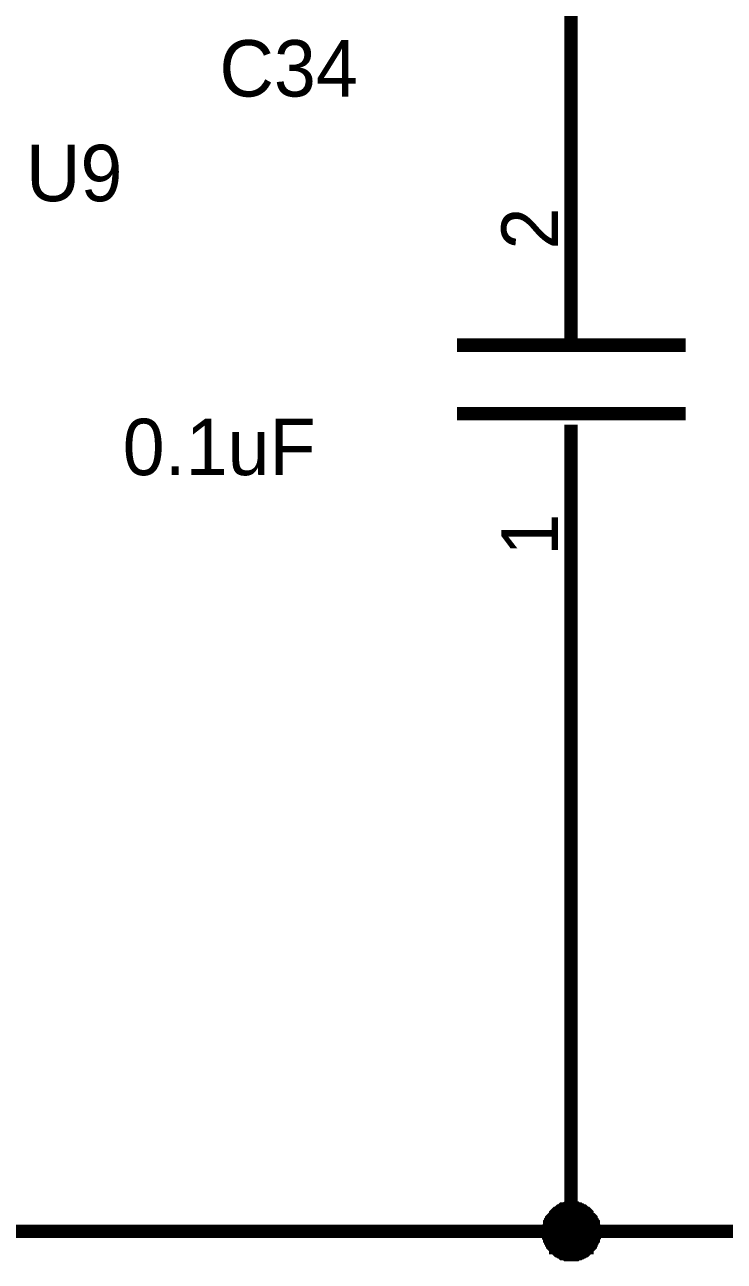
# Model space of a CAD drawing. Header units: millimetres. Extents: x 0 to 800, y 0 to 567.
# Drawn here: x 613.35 to 628.91, y 187.33 to 214.83 of the extents above; entities that cross this region are included whole.
import ezdxf

# ---------------------------------------------------------------- set-up
doc = ezdxf.new("R2010")
doc.units = ezdxf.units.MM
doc.layers.add('Sheet', color=255, linetype='Continuous')

msp = doc.modelspace()

# ---------------------------------------------------------------- linework, layer by layer
at = {"layer": 'Sheet'}
for points, const_width in [([(625.498, 209.496), (625.498, 227.482)], 0.3), ([(610.513, 197.669), (610.513, 187.993), (625.498, 187.993), (644.515, 187.993), (644.515, 214.289)], 0.3), ([(625.498, 207.704), (625.498, 209.496)], 0.3), ([(625.498, 207.704), (625.498, 208.465)], 0.3), ([(628.052, 207.704), (622.967, 207.704)], 0.3), ([(628.052, 206.181), (622.967, 206.181)], 0.3), ([(625.498, 205.934), (625.498, 204.411)], 0.3), ([(625.498, 205.934), (625.498, 205.688)], 0.3), ([(625.498, 204.411), (625.498, 187.993)], 0.3), ([(625.005, 187.993), (625.005, 188.015), (625.005, 188.038), (625.005, 188.06), (625.005, 188.082), (625.028, 188.127), (625.028, 188.15), (625.028, 188.172), (625.05, 188.194), (625.05, 188.217), (625.073, 188.239), (625.073, 188.262), (625.095, 188.284), (625.095, 188.284), (625.117, 188.306), (625.14, 188.329), (625.162, 188.351), (625.162, 188.374), (625.185, 188.396), (625.207, 188.396), (625.229, 188.418), (625.252, 188.441), (625.274, 188.441), (625.297, 188.463), (625.297, 188.463), (625.319, 188.486), (625.364, 188.486), (625.386, 188.486), (625.409, 188.508), (625.431, 188.508), (625.453, 188.508), (625.476, 188.508), (625.498, 188.508)], 0.3), ([(625.005, 187.993), (625.005, 188.015), (625.005, 188.038), (625.005, 188.06), (625.005, 188.082), (625.028, 188.127), (625.028, 188.15), (625.028, 188.172), (625.05, 188.194), (625.05, 188.217), (625.073, 188.239), (625.073, 188.262), (625.095, 188.284), (625.095, 188.284), (625.117, 188.306), (625.14, 188.329), (625.162, 188.351), (625.162, 188.374), (625.185, 188.396), (625.207, 188.396), (625.229, 188.418), (625.252, 188.441), (625.274, 188.441), (625.297, 188.463), (625.297, 188.463), (625.319, 188.486), (625.364, 188.486), (625.386, 188.486), (625.409, 188.508), (625.431, 188.508), (625.453, 188.508), (625.476, 188.508), (625.498, 188.508)], 0.3), ([(625.005, 187.993), (625.005, 188.015), (625.005, 188.038), (625.005, 188.06), (625.005, 188.082), (625.028, 188.127), (625.028, 188.15), (625.028, 188.172), (625.05, 188.194), (625.05, 188.217), (625.073, 188.239), (625.073, 188.262), (625.095, 188.284), (625.095, 188.284), (625.117, 188.306), (625.14, 188.329), (625.162, 188.351), (625.162, 188.374), (625.185, 188.396), (625.207, 188.396), (625.229, 188.418), (625.252, 188.441), (625.274, 188.441), (625.297, 188.463), (625.297, 188.463), (625.319, 188.486), (625.364, 188.486), (625.386, 188.486), (625.409, 188.508), (625.431, 188.508), (625.453, 188.508), (625.476, 188.508), (625.498, 188.508)], 0.3), ([(625.005, 187.993), (625.005, 188.015), (625.005, 188.038), (625.005, 188.06), (625.005, 188.082), (625.028, 188.127), (625.028, 188.15), (625.028, 188.172), (625.05, 188.194), (625.05, 188.217), (625.073, 188.239), (625.073, 188.262), (625.095, 188.284), (625.095, 188.284), (625.117, 188.306), (625.14, 188.329), (625.162, 188.351), (625.162, 188.374), (625.185, 188.396), (625.207, 188.396), (625.229, 188.418), (625.252, 188.441), (625.274, 188.441), (625.297, 188.463), (625.297, 188.463), (625.319, 188.486), (625.364, 188.486), (625.386, 188.486), (625.409, 188.508), (625.431, 188.508), (625.453, 188.508), (625.476, 188.508), (625.498, 188.508)], 0.3), ([(625.005, 187.993), (625.005, 188.015), (625.005, 188.038), (625.005, 188.06), (625.005, 188.082), (625.028, 188.127), (625.028, 188.15), (625.028, 188.172), (625.05, 188.194), (625.05, 188.217), (625.073, 188.239), (625.073, 188.262), (625.095, 188.284), (625.095, 188.284), (625.117, 188.306), (625.14, 188.329), (625.162, 188.351), (625.162, 188.374), (625.185, 188.396), (625.207, 188.396), (625.229, 188.418), (625.252, 188.441), (625.274, 188.441), (625.297, 188.463), (625.297, 188.463), (625.319, 188.486), (625.364, 188.486), (625.386, 188.486), (625.409, 188.508), (625.431, 188.508), (625.453, 188.508), (625.476, 188.508), (625.498, 188.508)], 0.0991), ([(625.005, 187.993), (625.005, 188.015), (625.005, 188.038), (625.005, 188.06), (625.005, 188.082), (625.028, 188.127), (625.028, 188.15), (625.028, 188.172), (625.05, 188.194), (625.05, 188.217), (625.073, 188.239), (625.073, 188.262), (625.095, 188.284), (625.095, 188.284), (625.117, 188.306), (625.14, 188.329), (625.162, 188.351), (625.162, 188.374), (625.185, 188.396), (625.207, 188.396), (625.229, 188.418), (625.252, 188.441), (625.274, 188.441), (625.297, 188.463), (625.297, 188.463), (625.319, 188.486), (625.364, 188.486), (625.386, 188.486), (625.409, 188.508), (625.431, 188.508), (625.453, 188.508), (625.476, 188.508), (625.498, 188.508)], 0.0991), ([(625.005, 187.993), (625.005, 188.015), (625.005, 188.038), (625.005, 188.06), (625.005, 188.082), (625.028, 188.127), (625.028, 188.15), (625.028, 188.172), (625.05, 188.194), (625.05, 188.217), (625.073, 188.239), (625.073, 188.262), (625.095, 188.284), (625.095, 188.284), (625.117, 188.306), (625.14, 188.329), (625.162, 188.351), (625.162, 188.374), (625.185, 188.396), (625.207, 188.396), (625.229, 188.418), (625.252, 188.441), (625.274, 188.441), (625.297, 188.463), (625.297, 188.463), (625.319, 188.486), (625.364, 188.486), (625.386, 188.486), (625.409, 188.508), (625.431, 188.508), (625.453, 188.508), (625.476, 188.508), (625.498, 188.508)], 0.0991), ([(625.005, 187.993), (625.005, 188.015), (625.005, 188.038), (625.005, 188.06), (625.005, 188.082), (625.028, 188.127), (625.028, 188.15), (625.028, 188.172), (625.05, 188.194), (625.05, 188.217), (625.073, 188.239), (625.073, 188.262), (625.095, 188.284), (625.095, 188.284), (625.117, 188.306), (625.14, 188.329), (625.162, 188.351), (625.162, 188.374), (625.185, 188.396), (625.207, 188.396), (625.229, 188.418), (625.252, 188.441), (625.274, 188.441), (625.297, 188.463), (625.297, 188.463), (625.319, 188.486), (625.364, 188.486), (625.386, 188.486), (625.409, 188.508), (625.431, 188.508), (625.453, 188.508), (625.476, 188.508), (625.498, 188.508)], 0.0991), ([(625.498, 188.508), (625.498, 188.508)], 0.3), ([(625.498, 188.508), (625.521, 188.508), (625.543, 188.508), (625.588, 188.508), (625.61, 188.508), (625.633, 188.486), (625.655, 188.486), (625.677, 188.486), (625.7, 188.463), (625.722, 188.463), (625.745, 188.441), (625.767, 188.441), (625.789, 188.418), (625.812, 188.396), (625.834, 188.396), (625.856, 188.374), (625.856, 188.351), (625.879, 188.329), (625.901, 188.306), (625.924, 188.284), (625.924, 188.284), (625.946, 188.262), (625.946, 188.239), (625.968, 188.217), (625.968, 188.194), (625.991, 188.172), (625.991, 188.15), (625.991, 188.127), (626.013, 188.082), (626.013, 188.06), (626.013, 188.038), (626.013, 188.015), (626.013, 187.993)], 0.3), ([(625.498, 188.508), (625.498, 188.508)], 0.3), ([(625.498, 188.508), (625.521, 188.508), (625.543, 188.508), (625.588, 188.508), (625.61, 188.508), (625.633, 188.486), (625.655, 188.486), (625.677, 188.486), (625.7, 188.463), (625.722, 188.463), (625.745, 188.441), (625.767, 188.441), (625.789, 188.418), (625.812, 188.396), (625.834, 188.396), (625.856, 188.374), (625.856, 188.351), (625.879, 188.329), (625.901, 188.306), (625.924, 188.284), (625.924, 188.284), (625.946, 188.262), (625.946, 188.239), (625.968, 188.217), (625.968, 188.194), (625.991, 188.172), (625.991, 188.15), (625.991, 188.127), (626.013, 188.082), (626.013, 188.06), (626.013, 188.038), (626.013, 188.015), (626.013, 187.993)], 0.3), ([(625.498, 188.508), (625.498, 188.508)], 0.3), ([(625.498, 188.508), (625.521, 188.508), (625.543, 188.508), (625.588, 188.508), (625.61, 188.508), (625.633, 188.486), (625.655, 188.486), (625.677, 188.486), (625.7, 188.463), (625.722, 188.463), (625.745, 188.441), (625.767, 188.441), (625.789, 188.418), (625.812, 188.396), (625.834, 188.396), (625.856, 188.374), (625.856, 188.351), (625.879, 188.329), (625.901, 188.306), (625.924, 188.284), (625.924, 188.284), (625.946, 188.262), (625.946, 188.239), (625.968, 188.217), (625.968, 188.194), (625.991, 188.172), (625.991, 188.15), (625.991, 188.127), (626.013, 188.082), (626.013, 188.06), (626.013, 188.038), (626.013, 188.015), (626.013, 187.993)], 0.3), ([(625.498, 188.508), (625.498, 188.508)], 0.3), ([(625.498, 188.508), (625.521, 188.508), (625.543, 188.508), (625.588, 188.508), (625.61, 188.508), (625.633, 188.486), (625.655, 188.486), (625.677, 188.486), (625.7, 188.463), (625.722, 188.463), (625.745, 188.441), (625.767, 188.441), (625.789, 188.418), (625.812, 188.396), (625.834, 188.396), (625.856, 188.374), (625.856, 188.351), (625.879, 188.329), (625.901, 188.306), (625.924, 188.284), (625.924, 188.284), (625.946, 188.262), (625.946, 188.239), (625.968, 188.217), (625.968, 188.194), (625.991, 188.172), (625.991, 188.15), (625.991, 188.127), (626.013, 188.082), (626.013, 188.06), (626.013, 188.038), (626.013, 188.015), (626.013, 187.993)], 0.3), ([(625.498, 188.508), (625.498, 188.508)], 0.0991), ([(625.498, 188.508), (625.521, 188.508), (625.543, 188.508), (625.588, 188.508), (625.61, 188.508), (625.633, 188.486), (625.655, 188.486), (625.677, 188.486), (625.7, 188.463), (625.722, 188.463), (625.745, 188.441), (625.767, 188.441), (625.789, 188.418), (625.812, 188.396), (625.834, 188.396), (625.856, 188.374), (625.856, 188.351), (625.879, 188.329), (625.901, 188.306), (625.924, 188.284), (625.924, 188.284), (625.946, 188.262), (625.946, 188.239), (625.968, 188.217), (625.968, 188.194), (625.991, 188.172), (625.991, 188.15), (625.991, 188.127), (626.013, 188.082), (626.013, 188.06), (626.013, 188.038), (626.013, 188.015), (626.013, 187.993)], 0.0991), ([(625.498, 188.508), (625.498, 188.508)], 0.0991), ([(625.498, 188.508), (625.521, 188.508), (625.543, 188.508), (625.588, 188.508), (625.61, 188.508), (625.633, 188.486), (625.655, 188.486), (625.677, 188.486), (625.7, 188.463), (625.722, 188.463), (625.745, 188.441), (625.767, 188.441), (625.789, 188.418), (625.812, 188.396), (625.834, 188.396), (625.856, 188.374), (625.856, 188.351), (625.879, 188.329), (625.901, 188.306), (625.924, 188.284), (625.924, 188.284), (625.946, 188.262), (625.946, 188.239), (625.968, 188.217), (625.968, 188.194), (625.991, 188.172), (625.991, 188.15), (625.991, 188.127), (626.013, 188.082), (626.013, 188.06), (626.013, 188.038), (626.013, 188.015), (626.013, 187.993)], 0.0991), ([(625.498, 188.508), (625.498, 188.508)], 0.0991), ([(625.498, 188.508), (625.521, 188.508), (625.543, 188.508), (625.588, 188.508), (625.61, 188.508), (625.633, 188.486), (625.655, 188.486), (625.677, 188.486), (625.7, 188.463), (625.722, 188.463), (625.745, 188.441), (625.767, 188.441), (625.789, 188.418), (625.812, 188.396), (625.834, 188.396), (625.856, 188.374), (625.856, 188.351), (625.879, 188.329), (625.901, 188.306), (625.924, 188.284), (625.924, 188.284), (625.946, 188.262), (625.946, 188.239), (625.968, 188.217), (625.968, 188.194), (625.991, 188.172), (625.991, 188.15), (625.991, 188.127), (626.013, 188.082), (626.013, 188.06), (626.013, 188.038), (626.013, 188.015), (626.013, 187.993)], 0.0991), ([(625.498, 188.508), (625.498, 188.508)], 0.0991), ([(625.498, 188.508), (625.521, 188.508), (625.543, 188.508), (625.588, 188.508), (625.61, 188.508), (625.633, 188.486), (625.655, 188.486), (625.677, 188.486), (625.7, 188.463), (625.722, 188.463), (625.745, 188.441), (625.767, 188.441), (625.789, 188.418), (625.812, 188.396), (625.834, 188.396), (625.856, 188.374), (625.856, 188.351), (625.879, 188.329), (625.901, 188.306), (625.924, 188.284), (625.924, 188.284), (625.946, 188.262), (625.946, 188.239), (625.968, 188.217), (625.968, 188.194), (625.991, 188.172), (625.991, 188.15), (625.991, 188.127), (626.013, 188.082), (626.013, 188.06), (626.013, 188.038), (626.013, 188.015), (626.013, 187.993)], 0.0991), ([(625.498, 187.478), (625.476, 187.478), (625.453, 187.478), (625.431, 187.478), (625.409, 187.478), (625.386, 187.5), (625.364, 187.5), (625.319, 187.5), (625.297, 187.522), (625.297, 187.522), (625.274, 187.545), (625.252, 187.545), (625.229, 187.567), (625.207, 187.567), (625.185, 187.59), (625.162, 187.612), (625.162, 187.634), (625.14, 187.634), (625.117, 187.657), (625.095, 187.679), (625.095, 187.702), (625.073, 187.724), (625.073, 187.746), (625.05, 187.769), (625.05, 187.791), (625.028, 187.814), (625.028, 187.836), (625.028, 187.858), (625.005, 187.881), (625.005, 187.903), (625.005, 187.948), (625.005, 187.97), (625.005, 187.993)], 0.3), ([(625.005, 187.993), (625.005, 187.993)], 0.3), ([(625.498, 187.478), (625.476, 187.478), (625.453, 187.478), (625.431, 187.478), (625.409, 187.478), (625.386, 187.5), (625.364, 187.5), (625.319, 187.5), (625.297, 187.522), (625.297, 187.522), (625.274, 187.545), (625.252, 187.545), (625.229, 187.567), (625.207, 187.567), (625.185, 187.59), (625.162, 187.612), (625.162, 187.634), (625.14, 187.634), (625.117, 187.657), (625.095, 187.679), (625.095, 187.702), (625.073, 187.724), (625.073, 187.746), (625.05, 187.769), (625.05, 187.791), (625.028, 187.814), (625.028, 187.836), (625.028, 187.858), (625.005, 187.881), (625.005, 187.903), (625.005, 187.948), (625.005, 187.97), (625.005, 187.993)], 0.3), ([(625.005, 187.993), (625.005, 187.993)], 0.3), ([(625.498, 187.478), (625.476, 187.478), (625.453, 187.478), (625.431, 187.478), (625.409, 187.478), (625.386, 187.5), (625.364, 187.5), (625.319, 187.5), (625.297, 187.522), (625.297, 187.522), (625.274, 187.545), (625.252, 187.545), (625.229, 187.567), (625.207, 187.567), (625.185, 187.59), (625.162, 187.612), (625.162, 187.634), (625.14, 187.634), (625.117, 187.657), (625.095, 187.679), (625.095, 187.702), (625.073, 187.724), (625.073, 187.746), (625.05, 187.769), (625.05, 187.791), (625.028, 187.814), (625.028, 187.836), (625.028, 187.858), (625.005, 187.881), (625.005, 187.903), (625.005, 187.948), (625.005, 187.97), (625.005, 187.993)], 0.3), ([(625.005, 187.993), (625.005, 187.993)], 0.3), ([(625.498, 187.478), (625.476, 187.478), (625.453, 187.478), (625.431, 187.478), (625.409, 187.478), (625.386, 187.5), (625.364, 187.5), (625.319, 187.5), (625.297, 187.522), (625.297, 187.522), (625.274, 187.545), (625.252, 187.545), (625.229, 187.567), (625.207, 187.567), (625.185, 187.59), (625.162, 187.612), (625.162, 187.634), (625.14, 187.634), (625.117, 187.657), (625.095, 187.679), (625.095, 187.702), (625.073, 187.724), (625.073, 187.746), (625.05, 187.769), (625.05, 187.791), (625.028, 187.814), (625.028, 187.836), (625.028, 187.858), (625.005, 187.881), (625.005, 187.903), (625.005, 187.948), (625.005, 187.97), (625.005, 187.993)], 0.3), ([(625.005, 187.993), (625.005, 187.993)], 0.3), ([(626.013, 187.993), (626.013, 187.97), (626.013, 187.948), (626.013, 187.903), (626.013, 187.881), (625.991, 187.858), (625.991, 187.836), (625.991, 187.814), (625.968, 187.791), (625.968, 187.769), (625.946, 187.746), (625.946, 187.724), (625.924, 187.702), (625.924, 187.679), (625.901, 187.657), (625.879, 187.634), (625.856, 187.634), (625.856, 187.612), (625.834, 187.59), (625.812, 187.567), (625.789, 187.567), (625.767, 187.545), (625.745, 187.545), (625.722, 187.522), (625.7, 187.522), (625.677, 187.5), (625.655, 187.5), (625.633, 187.5), (625.61, 187.478), (625.588, 187.478), (625.543, 187.478), (625.521, 187.478), (625.498, 187.478)], 0.3), ([(626.013, 187.993), (626.013, 187.97), (626.013, 187.948), (626.013, 187.903), (626.013, 187.881), (625.991, 187.858), (625.991, 187.836), (625.991, 187.814), (625.968, 187.791), (625.968, 187.769), (625.946, 187.746), (625.946, 187.724), (625.924, 187.702), (625.924, 187.679), (625.901, 187.657), (625.879, 187.634), (625.856, 187.634), (625.856, 187.612), (625.834, 187.59), (625.812, 187.567), (625.789, 187.567), (625.767, 187.545), (625.745, 187.545), (625.722, 187.522), (625.7, 187.522), (625.677, 187.5), (625.655, 187.5), (625.633, 187.5), (625.61, 187.478), (625.588, 187.478), (625.543, 187.478), (625.521, 187.478), (625.498, 187.478)], 0.3), ([(626.013, 187.993), (626.013, 187.97), (626.013, 187.948), (626.013, 187.903), (626.013, 187.881), (625.991, 187.858), (625.991, 187.836), (625.991, 187.814), (625.968, 187.791), (625.968, 187.769), (625.946, 187.746), (625.946, 187.724), (625.924, 187.702), (625.924, 187.679), (625.901, 187.657), (625.879, 187.634), (625.856, 187.634), (625.856, 187.612), (625.834, 187.59), (625.812, 187.567), (625.789, 187.567), (625.767, 187.545), (625.745, 187.545), (625.722, 187.522), (625.7, 187.522), (625.677, 187.5), (625.655, 187.5), (625.633, 187.5), (625.61, 187.478), (625.588, 187.478), (625.543, 187.478), (625.521, 187.478), (625.498, 187.478)], 0.3), ([(626.013, 187.993), (626.013, 187.97), (626.013, 187.948), (626.013, 187.903), (626.013, 187.881), (625.991, 187.858), (625.991, 187.836), (625.991, 187.814), (625.968, 187.791), (625.968, 187.769), (625.946, 187.746), (625.946, 187.724), (625.924, 187.702), (625.924, 187.679), (625.901, 187.657), (625.879, 187.634), (625.856, 187.634), (625.856, 187.612), (625.834, 187.59), (625.812, 187.567), (625.789, 187.567), (625.767, 187.545), (625.745, 187.545), (625.722, 187.522), (625.7, 187.522), (625.677, 187.5), (625.655, 187.5), (625.633, 187.5), (625.61, 187.478), (625.588, 187.478), (625.543, 187.478), (625.521, 187.478), (625.498, 187.478)], 0.3), ([(626.013, 187.993), (626.013, 187.993), (626.013, 187.993), (626.013, 187.993), (626.013, 187.993), (626.013, 187.993), (626.013, 187.993), (626.013, 187.993), (626.013, 187.993), (626.013, 187.993), (626.013, 187.993), (626.013, 187.993), (626.013, 187.993), (626.013, 187.993), (626.013, 187.993), (626.013, 187.993), (626.013, 187.993), (626.013, 187.993), (626.013, 187.993), (626.013, 187.993), (626.013, 187.993), (626.013, 187.993), (626.013, 187.993), (626.013, 187.993), (626.013, 187.993), (626.013, 187.993), (626.013, 187.993), (626.013, 187.993), (626.013, 187.993), (626.013, 187.993), (626.013, 187.993), (626.013, 187.993), (626.013, 187.993)], 0.3), ([(626.013, 187.993), (626.013, 187.993)], 0.3), ([(626.013, 187.993), (626.013, 187.993), (626.013, 187.993), (626.013, 187.993), (626.013, 187.993), (626.013, 187.993), (626.013, 187.993), (626.013, 187.993), (626.013, 187.993), (626.013, 187.993), (626.013, 187.993), (626.013, 187.993), (626.013, 187.993), (626.013, 187.993), (626.013, 187.993), (626.013, 187.993), (626.013, 187.993), (626.013, 187.993), (626.013, 187.993), (626.013, 187.993), (626.013, 187.993), (626.013, 187.993), (626.013, 187.993), (626.013, 187.993), (626.013, 187.993), (626.013, 187.993), (626.013, 187.993), (626.013, 187.993), (626.013, 187.993), (626.013, 187.993), (626.013, 187.993), (626.013, 187.993), (626.013, 187.993)], 0.3), ([(626.013, 187.993), (626.013, 187.993)], 0.3), ([(626.013, 187.993), (626.013, 187.993), (626.013, 187.993), (626.013, 187.993), (626.013, 187.993), (626.013, 187.993), (626.013, 187.993), (626.013, 187.993), (626.013, 187.993), (626.013, 187.993), (626.013, 187.993), (626.013, 187.993), (626.013, 187.993), (626.013, 187.993), (626.013, 187.993), (626.013, 187.993), (626.013, 187.993), (626.013, 187.993), (626.013, 187.993), (626.013, 187.993), (626.013, 187.993), (626.013, 187.993), (626.013, 187.993), (626.013, 187.993), (626.013, 187.993), (626.013, 187.993), (626.013, 187.993), (626.013, 187.993), (626.013, 187.993), (626.013, 187.993), (626.013, 187.993), (626.013, 187.993), (626.013, 187.993)], 0.3), ([(626.013, 187.993), (626.013, 187.993)], 0.3), ([(626.013, 187.993), (626.013, 187.993), (626.013, 187.993), (626.013, 187.993), (626.013, 187.993), (626.013, 187.993), (626.013, 187.993), (626.013, 187.993), (626.013, 187.993), (626.013, 187.993), (626.013, 187.993), (626.013, 187.993), (626.013, 187.993), (626.013, 187.993), (626.013, 187.993), (626.013, 187.993), (626.013, 187.993), (626.013, 187.993), (626.013, 187.993), (626.013, 187.993), (626.013, 187.993), (626.013, 187.993), (626.013, 187.993), (626.013, 187.993), (626.013, 187.993), (626.013, 187.993), (626.013, 187.993), (626.013, 187.993), (626.013, 187.993), (626.013, 187.993), (626.013, 187.993), (626.013, 187.993), (626.013, 187.993)], 0.3), ([(626.013, 187.993), (626.013, 187.993)], 0.3), ([(625.498, 187.478), (625.476, 187.478), (625.453, 187.478), (625.431, 187.478), (625.409, 187.478), (625.386, 187.5), (625.364, 187.5), (625.319, 187.5), (625.297, 187.522), (625.297, 187.522), (625.274, 187.545), (625.252, 187.545), (625.229, 187.567), (625.207, 187.567), (625.185, 187.59), (625.162, 187.612), (625.162, 187.634), (625.14, 187.634), (625.117, 187.657), (625.095, 187.679), (625.095, 187.702), (625.073, 187.724), (625.073, 187.746), (625.05, 187.769), (625.05, 187.791), (625.028, 187.814), (625.028, 187.836), (625.028, 187.858), (625.005, 187.881), (625.005, 187.903), (625.005, 187.948), (625.005, 187.97), (625.005, 187.993)], 0.0991), ([(625.005, 187.993), (625.005, 187.993)], 0.0991), ([(625.498, 187.478), (625.476, 187.478), (625.453, 187.478), (625.431, 187.478), (625.409, 187.478), (625.386, 187.5), (625.364, 187.5), (625.319, 187.5), (625.297, 187.522), (625.297, 187.522), (625.274, 187.545), (625.252, 187.545), (625.229, 187.567), (625.207, 187.567), (625.185, 187.59), (625.162, 187.612), (625.162, 187.634), (625.14, 187.634), (625.117, 187.657), (625.095, 187.679), (625.095, 187.702), (625.073, 187.724), (625.073, 187.746), (625.05, 187.769), (625.05, 187.791), (625.028, 187.814), (625.028, 187.836), (625.028, 187.858), (625.005, 187.881), (625.005, 187.903), (625.005, 187.948), (625.005, 187.97), (625.005, 187.993)], 0.0991), ([(625.005, 187.993), (625.005, 187.993)], 0.0991), ([(625.498, 187.478), (625.476, 187.478), (625.453, 187.478), (625.431, 187.478), (625.409, 187.478), (625.386, 187.5), (625.364, 187.5), (625.319, 187.5), (625.297, 187.522), (625.297, 187.522), (625.274, 187.545), (625.252, 187.545), (625.229, 187.567), (625.207, 187.567), (625.185, 187.59), (625.162, 187.612), (625.162, 187.634), (625.14, 187.634), (625.117, 187.657), (625.095, 187.679), (625.095, 187.702), (625.073, 187.724), (625.073, 187.746), (625.05, 187.769), (625.05, 187.791), (625.028, 187.814), (625.028, 187.836), (625.028, 187.858), (625.005, 187.881), (625.005, 187.903), (625.005, 187.948), (625.005, 187.97), (625.005, 187.993)], 0.0991), ([(625.005, 187.993), (625.005, 187.993)], 0.0991), ([(625.498, 187.478), (625.476, 187.478), (625.453, 187.478), (625.431, 187.478), (625.409, 187.478), (625.386, 187.5), (625.364, 187.5), (625.319, 187.5), (625.297, 187.522), (625.297, 187.522), (625.274, 187.545), (625.252, 187.545), (625.229, 187.567), (625.207, 187.567), (625.185, 187.59), (625.162, 187.612), (625.162, 187.634), (625.14, 187.634), (625.117, 187.657), (625.095, 187.679), (625.095, 187.702), (625.073, 187.724), (625.073, 187.746), (625.05, 187.769), (625.05, 187.791), (625.028, 187.814), (625.028, 187.836), (625.028, 187.858), (625.005, 187.881), (625.005, 187.903), (625.005, 187.948), (625.005, 187.97), (625.005, 187.993)], 0.0991), ([(625.005, 187.993), (625.005, 187.993)], 0.0991), ([(626.013, 187.993), (626.013, 187.97), (626.013, 187.948), (626.013, 187.903), (626.013, 187.881), (625.991, 187.858), (625.991, 187.836), (625.991, 187.814), (625.968, 187.791), (625.968, 187.769), (625.946, 187.746), (625.946, 187.724), (625.924, 187.702), (625.924, 187.679), (625.901, 187.657), (625.879, 187.634), (625.856, 187.634), (625.856, 187.612), (625.834, 187.59), (625.812, 187.567), (625.789, 187.567), (625.767, 187.545), (625.745, 187.545), (625.722, 187.522), (625.7, 187.522), (625.677, 187.5), (625.655, 187.5), (625.633, 187.5), (625.61, 187.478), (625.588, 187.478), (625.543, 187.478), (625.521, 187.478), (625.498, 187.478)], 0.0991), ([(626.013, 187.993), (626.013, 187.97), (626.013, 187.948), (626.013, 187.903), (626.013, 187.881), (625.991, 187.858), (625.991, 187.836), (625.991, 187.814), (625.968, 187.791), (625.968, 187.769), (625.946, 187.746), (625.946, 187.724), (625.924, 187.702), (625.924, 187.679), (625.901, 187.657), (625.879, 187.634), (625.856, 187.634), (625.856, 187.612), (625.834, 187.59), (625.812, 187.567), (625.789, 187.567), (625.767, 187.545), (625.745, 187.545), (625.722, 187.522), (625.7, 187.522), (625.677, 187.5), (625.655, 187.5), (625.633, 187.5), (625.61, 187.478), (625.588, 187.478), (625.543, 187.478), (625.521, 187.478), (625.498, 187.478)], 0.0991), ([(626.013, 187.993), (626.013, 187.97), (626.013, 187.948), (626.013, 187.903), (626.013, 187.881), (625.991, 187.858), (625.991, 187.836), (625.991, 187.814), (625.968, 187.791), (625.968, 187.769), (625.946, 187.746), (625.946, 187.724), (625.924, 187.702), (625.924, 187.679), (625.901, 187.657), (625.879, 187.634), (625.856, 187.634), (625.856, 187.612), (625.834, 187.59), (625.812, 187.567), (625.789, 187.567), (625.767, 187.545), (625.745, 187.545), (625.722, 187.522), (625.7, 187.522), (625.677, 187.5), (625.655, 187.5), (625.633, 187.5), (625.61, 187.478), (625.588, 187.478), (625.543, 187.478), (625.521, 187.478), (625.498, 187.478)], 0.0991), ([(626.013, 187.993), (626.013, 187.97), (626.013, 187.948), (626.013, 187.903), (626.013, 187.881), (625.991, 187.858), (625.991, 187.836), (625.991, 187.814), (625.968, 187.791), (625.968, 187.769), (625.946, 187.746), (625.946, 187.724), (625.924, 187.702), (625.924, 187.679), (625.901, 187.657), (625.879, 187.634), (625.856, 187.634), (625.856, 187.612), (625.834, 187.59), (625.812, 187.567), (625.789, 187.567), (625.767, 187.545), (625.745, 187.545), (625.722, 187.522), (625.7, 187.522), (625.677, 187.5), (625.655, 187.5), (625.633, 187.5), (625.61, 187.478), (625.588, 187.478), (625.543, 187.478), (625.521, 187.478), (625.498, 187.478)], 0.0991), ([(626.013, 187.993), (626.013, 187.993), (626.013, 187.993), (626.013, 187.993), (626.013, 187.993), (626.013, 187.993), (626.013, 187.993), (626.013, 187.993), (626.013, 187.993), (626.013, 187.993), (626.013, 187.993), (626.013, 187.993), (626.013, 187.993), (626.013, 187.993), (626.013, 187.993), (626.013, 187.993), (626.013, 187.993), (626.013, 187.993), (626.013, 187.993), (626.013, 187.993), (626.013, 187.993), (626.013, 187.993), (626.013, 187.993), (626.013, 187.993), (626.013, 187.993), (626.013, 187.993), (626.013, 187.993), (626.013, 187.993), (626.013, 187.993), (626.013, 187.993), (626.013, 187.993), (626.013, 187.993), (626.013, 187.993)], 0.0991), ([(626.013, 187.993), (626.013, 187.993)], 0.0991), ([(626.013, 187.993), (626.013, 187.993), (626.013, 187.993), (626.013, 187.993), (626.013, 187.993), (626.013, 187.993), (626.013, 187.993), (626.013, 187.993), (626.013, 187.993), (626.013, 187.993), (626.013, 187.993), (626.013, 187.993), (626.013, 187.993), (626.013, 187.993), (626.013, 187.993), (626.013, 187.993), (626.013, 187.993), (626.013, 187.993), (626.013, 187.993), (626.013, 187.993), (626.013, 187.993), (626.013, 187.993), (626.013, 187.993), (626.013, 187.993), (626.013, 187.993), (626.013, 187.993), (626.013, 187.993), (626.013, 187.993), (626.013, 187.993), (626.013, 187.993), (626.013, 187.993), (626.013, 187.993), (626.013, 187.993)], 0.0991), ([(626.013, 187.993), (626.013, 187.993)], 0.0991), ([(626.013, 187.993), (626.013, 187.993), (626.013, 187.993), (626.013, 187.993), (626.013, 187.993), (626.013, 187.993), (626.013, 187.993), (626.013, 187.993), (626.013, 187.993), (626.013, 187.993), (626.013, 187.993), (626.013, 187.993), (626.013, 187.993), (626.013, 187.993), (626.013, 187.993), (626.013, 187.993), (626.013, 187.993), (626.013, 187.993), (626.013, 187.993), (626.013, 187.993), (626.013, 187.993), (626.013, 187.993), (626.013, 187.993), (626.013, 187.993), (626.013, 187.993), (626.013, 187.993), (626.013, 187.993), (626.013, 187.993), (626.013, 187.993), (626.013, 187.993), (626.013, 187.993), (626.013, 187.993), (626.013, 187.993)], 0.0991), ([(626.013, 187.993), (626.013, 187.993)], 0.0991), ([(626.013, 187.993), (626.013, 187.993), (626.013, 187.993), (626.013, 187.993), (626.013, 187.993), (626.013, 187.993), (626.013, 187.993), (626.013, 187.993), (626.013, 187.993), (626.013, 187.993), (626.013, 187.993), (626.013, 187.993), (626.013, 187.993), (626.013, 187.993), (626.013, 187.993), (626.013, 187.993), (626.013, 187.993), (626.013, 187.993), (626.013, 187.993), (626.013, 187.993), (626.013, 187.993), (626.013, 187.993), (626.013, 187.993), (626.013, 187.993), (626.013, 187.993), (626.013, 187.993), (626.013, 187.993), (626.013, 187.993), (626.013, 187.993), (626.013, 187.993), (626.013, 187.993), (626.013, 187.993), (626.013, 187.993)], 0.0991), ([(626.013, 187.993), (626.013, 187.993)], 0.0991)]:
    msp.add_lwpolyline(points, dxfattribs=dict(at, const_width=const_width))
at = {"layer": 'Sheet', "const_width": 0.508}
msp.add_lwpolyline([(625.245, 188, 1), (625.753, 188, 1)], format="xyb", close=True, dxfattribs=at)

# ---------------------------------------------------------------- texts
at = {"layer": 'Sheet'}
for s, p in [('C34', (617.681, 213.236)), ('U9', (613.38, 210.907)), ('0.1uF', (615.53, 204.814))]:
    msp.add_text(s, height=1.2543, dxfattribs=at).set_placement(p)
for s, p in [('2', (625.207, 209.832)), ('1', (625.207, 203.022))]:
    msp.add_text(s, height=1.254, rotation=90, dxfattribs=at).set_placement(p)

doc.saveas('drawing.dxf')
